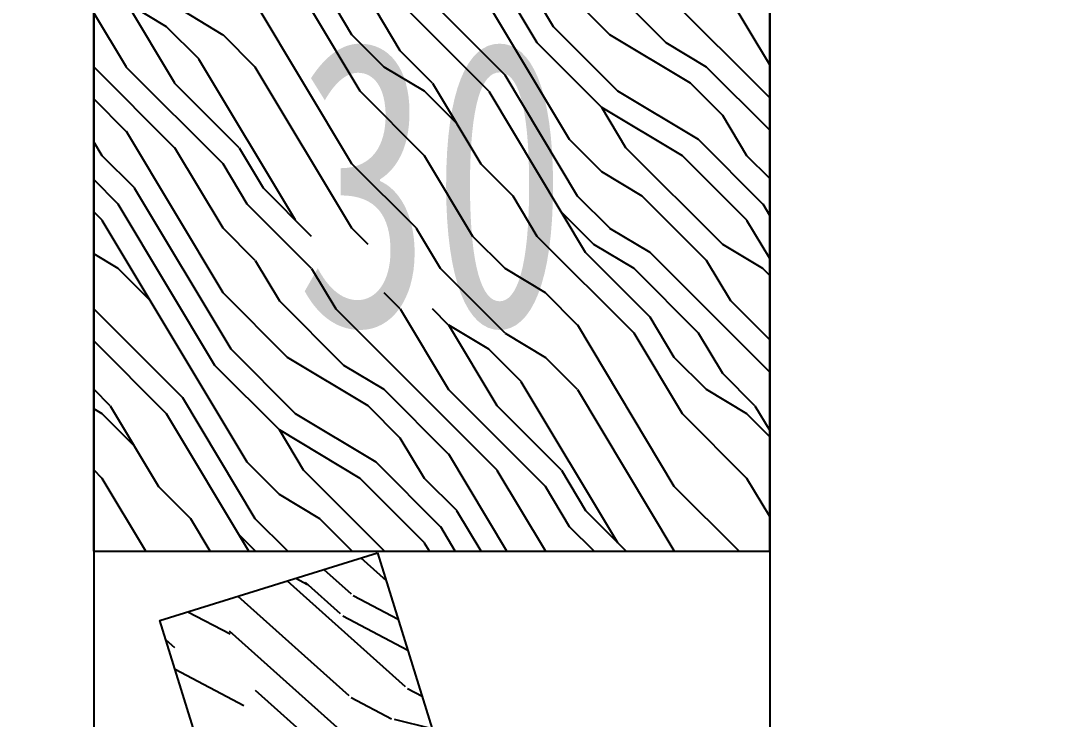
# Model space of a CAD drawing. Header units: millimetres. Extents: x 3104083 to 3173399, y -3165492 to -3044687.
# Drawn here: x 3125957.21 to 3126002.52, y -3063907.99 to -3063877.36 of the extents above; entities that cross this region are included whole.
import ezdxf

# ---------------------------------------------------------------- set-up
doc = ezdxf.new("R2010")
doc.units = ezdxf.units.MM
doc.header["$LTSCALE"] = 500
doc.header["$MEASUREMENT"] = 0
doc.header["$PDMODE"] = 2
doc.layers.get('0').update_dxf_attribs({"linetype": 'CONTINUOUS'})
doc.layers.get('DEFPOINTS').update_dxf_attribs({"linetype": 'CONTINUOUS'})
for name, color, linetype in [('0-bh(填充)', 251, 'CONTINUOUS'), ('P-门', 2, 'CONTINUOUS'), ('W-尺寸', 5, 'CONTINUOUS')]:
    doc.layers.add(name, color=color, linetype=linetype)
doc.layers.add('DEFPOINTS(视图框)', color=250, linetype='CONTINUOUS', plot=False)
doc.styles.add('DIM', font='SimSun.ttf', dxfattribs={"width": 0.7})
doc.dimstyles.new('00-5', dxfattribs={"dimscale": 5, "dimtxt": 2.5, "dimasz": 1, "dimexe": 1, "dimexo": 1, "dimgap": 1, "dimtad": 1, "dimdec": 0, "dimzin": 0, "dimdsep": 46, "dimtxsty": 'DIM', "dimblk": 'ARCHTICK', "dimcen": 0, "dimclrd": 5, "dimclre": 5, "dimclrt": 35, "dimadec": 0, "dimazin": 0, "dimtfac": 0.5, "dimtdec": 0, "dimtix": 1, "dimtmove": 2, "dimatfit": 2, "dimldrblk": 'A', "dimfxl": 0, "dimtolj": 1, "dimtzin": 0, "dimlwd": -1, "dimlwe": -1, "dimarcsym": 0})

# ---------------------------------------------------------------- blocks, each defined once
blk = doc.blocks.new('A$C67443EBE')
at = {"ltscale": 100}
h = blk.add_hatch(dxfattribs=at)
h.set_pattern_fill('FB木纹中SC300', color=251, scale=5, angle=48.12661321937571, style=0, pattern_type=2)
h.set_pattern_definition([(48.12661321937571, (0.05954225454479456, -2.181684749666601), (-14.89243332675551, 13.34973518868977), [4.000000000000001, -6.000000000000002, 2, -8.000000000000002]), (48.12661321937571, (9.032046053092927, 8.576761958189309), (-14.89243332675551, 13.34973518868977), [4.000000000000001, -16]), (48.12661321937571, (6.9524508677423, 7.755005385261029), (-14.89243332675551, 13.34973518868977), [2, -18]), (48.12661321937571, (-0.7622143188491464, -0.102089564781636), (-14.89243332675551, 13.34973518868977), [1, -14, 1, -4.000000000000001]), (48.12661321937571, (3.165571331046522, 5.777748858556151), (-14.89243332675551, 13.34973518868977), [4.000000000000001, -6.000000000000002, 1, -9.000000000000002]), (48.12661321937571, (-0.5441732993349433, 2.3883839068003), (-14.89243332675551, 13.34973518868977), [3.000000000000001, -17]), (48.12661321937571, (2.420949663966894, 6.445235618390143), (-14.89243332675551, 13.34973518868977), [6.000000000000002, -14]), (48.12661321937571, (-1.95628172531724, 2.311248999554664), (-14.89243332675551, 13.34973518868977), [4.000000000000001, -16]), (48.12661321937571, (3.011301517486572, 8.601965710055083), (-14.89243332675551, 13.34973518868977), [10, -10]), (48.12661321937571, (-1.738240705803037, 4.801722472067922), (-14.89243332675551, 13.34973518868977), [2, -6.000000000000002, 4.000000000000001, -8.000000000000002]), (48.12661321937571, (7.234263093210757, 15.56016918038949), (-14.89243332675551, 13.34973518868977), [4.000000000000001, -16]), (48.12661321937571, (4.192005221731961, 12.91542589431629), (-14.89243332675551, 13.34973518868977), [2, -18]), (48.12661321937571, (1.149747351184487, 10.2706826091744), (-14.89243332675551, 13.34973518868977), [2, -18]), (48.12661321937571, (-5.89743107650429, 3.158209325280041), (-14.89243332675551, 13.34973518868977), [4.000000000000001, -16]), (48.12661321937571, (0.4051256850361824, 10.93816936807707), (-14.89243332675551, 13.34973518868977), [4.000000000000001, -16]), (48.12661321937571, (-0.3394959815777838, 11.60565612791106), (-14.89243332675551, 13.34973518868977), [4.000000000000001, -4.000000000000001, 4.000000000000001, -8.000000000000002]), (48.12661321937571, (-3.754064685665071, 9.29465622222051), (-14.89243332675551, 13.34973518868977), [2, -10, 4.000000000000001, -4.000000000000001]), (48.12661321937571, (-1.45642848033458, 12.60688626673073), (-14.89243332675551, 13.34973518868977), [6.000000000000002, -14]), (48.12661321937571, (-2.201050147414207, 13.27437302609906), (-14.89243332675551, 13.34973518868977), [4.000000000000001, -16]), (48.12661321937571, (-7.913255055900663, 7.651143075432628), (-14.89243332675551, 13.34973518868977), [6.000000000000002, -8.000000000000002, 2, -4.000000000000001]), (48.12661321937571, (-8.657876722048968, 8.318629834800959), (-14.89243332675551, 13.34973518868977), [10, -10]), (48.12661321937571, (-1.020346442237496, 17.58783321036026), (-14.89243332675551, 13.34973518868977), [2, -18]), (48.12661321937571, (-5.39757783152163, 13.45384659199044), (-14.89243332675551, 13.34973518868977), [4.000000000000001, -16]), (48.12661321937571, (-8.439835703000426, 10.80910330684856), (-14.89243332675551, 13.34973518868977), [2, -8.000000000000002, 2, -8.000000000000002]), (48.12661321937571, (-10.1471200552769, 9.65360335353762), (-14.89243332675551, 13.34973518868977), [2, -6.000000000000002, 4.000000000000001, -8.000000000000002]), (48.12661321937571, (-7.849483850412071, 12.96583339804783), (-14.89243332675551, 13.34973518868977), [2, -10, 2, -6.000000000000002]), (48.12661321937571, (-5.551847645547241, 16.27806344395503), (-14.89243332675551, 13.34973518868977), [6.000000000000002, -14]), (48.12661321937571, (-11.63636338757351, 10.98857687227428), (-14.89243332675551, 13.34973518868977), [4.000000000000001, -16]), (48.12661321937571, (-5.333806626498699, 18.76853691600263), (-14.89243332675551, 13.34973518868977), [2, -18]), (48.12661321937571, (-3.036170422099531, 22.08076696097851), (-14.89243332675551, 13.34973518868977), [2, -18]), (62.16285668937571, (8.287424386944622, 9.244248717557639), (13.34973518885344, 14.89243332584232), [2.06, -80.40211052000001]), (62.16285668937571, (6.271600407548249, 13.73718246771023), (13.34973518885344, 14.89243332584232), [2.06, -80.40211052000001]), (62.16285668937571, (-3.998833107762039, 20.25778024783358), (13.34973518885344, 14.89243332584232), [2.06, -80.40211052000001]), (62.16285668937571, (-2.419091166928411, 10.78389955451712), (13.34973518885344, 14.89243332584232), [2.06, -80.40211052000001]), (62.16285668937571, (-1.983009127900004, 15.76484649814665), (13.34973518885344, 14.89243332584232), [2.06, -80.40211052000001]), (62.16285668937571, (0.4688968905247748, 16.2528596916236), (13.34973518885344, 14.89243332584232), [2.06, -80.40211052000001]), (62.16285668937571, (-8.812146536074579, 11.14284668629989), (13.34973518885344, 14.89243332584232), [2.06, -80.40211052000001]), (62.16285668937571, (-2.727630794513971, 16.43233325844631), (13.34973518885344, 14.89243332584232), [2.06, -80.40211052000001]), (62.16285668937571, (5.526978740468621, 14.40466922754422), (13.34973518885344, 14.89243332584232), [4.12, -78.34211052]), (62.16285668937571, (3.075072722975165, 13.91665603360161), (13.34973518885344, 14.89243332584232), [4.12, -78.34211052]), (62.16285668937571, (2.33045105682686, 14.5841427934356), (13.34973518885344, 14.89243332584232), [4.12, -78.34211052]), (214.0903697493757, (3.165571331046522, 5.777748858556151), (-13.34973518776417, -14.89243332681874), [2.059999999999999, -4.119999999999998, 2.059999999999999, -74.22211051999997]), (214.0903697493757, (-1.738240705803037, 4.801722472067922), (-13.34973518776417, -14.89243332681874), [2.059999999999999, -80.40211051999998]), (214.0903697493757, (-8.439835703000426, 10.80910330684856), (-13.34973518776417, -14.89243332681874), [4.119999999999998, -78.34211051999998]), (242.1628566893757, (9.032046053092927, 8.576761958189309), (-13.34973518885344, -14.89243332584232), [2.06, -80.40211052]), (34.09036974937565, (11.70199309149757, 11.55524862324819), (13.34973518776418, 14.89243332681874), [2.06, -80.40211052000001]), (34.09036974937565, (2.48472087085247, 11.75992594100535), (13.34973518776418, 14.89243332681874), [2.06, -80.40211052000001]), (34.09036974937565, (2.548492075875401, 17.07461626501754), (13.34973518776418, 14.89243332681874), [2.06, -80.40211052000001]), (34.09036974937565, (-3.90833449922502, 12.11887307325378), (13.34973518776418, 14.89243332681874), [2.06, -80.40211052000001]), (34.09036974937565, (-7.104862184263766, 12.29834663914517), (13.34973518776418, 14.89243332681874), [2.06, -80.40211052000001]), (34.09036974937565, (-6.514510330744088, 14.45507673174143), (13.34973518776418, 14.89243332681874), [2.06, -80.40211052000001]), (34.09036974937565, (-3.90833449922502, 12.11887307325378), (13.34973518776418, 14.89243332681874), [2.06, -80.40211052000001]), (34.09036974937565, (-2.137278941459954, 18.58906335011125), (13.34973518776418, 14.89243332681874), [8.24, -74.22211052]), (34.09036974937565, (-0.09472755854949355, 0.6425321013666689), (13.34973518776418, 14.89243332681874), [8.24, -74.22211052]), (34.09036974937565, (0.1233134604990482, 3.133005572948605), (13.34973518776418, 14.89243332681874), [8.24, -74.22211052]), (34.09036974937565, (0.7136653126217425, 5.289735665544868), (13.34973518776418, 14.89243332681874), [2.06, -4.12, 4.12, -72.16211052]), (34.09036974937565, (-0.4032671866007149, 6.290965804364532), (13.34973518776418, 14.89243332681874), [4.12, -4.12, 4.12, -70.10211052000001]), (34.09036974937565, (-3.227484038565308, 6.136695991270244), (13.34973518776418, 14.89243332681874), [8.24, -74.22211052]), (34.09036974937565, (-5.679390056990087, 5.648682796861976), (13.34973518776418, 14.89243332681874), [8.24, -74.22211052]), (34.09036974937565, (-6.424011723604053, 6.316169556695968), (13.34973518776418, 14.89243332681874), [8.24, -74.22211052]), (34.09036974937565, (-1.54692708933726, 20.74579344177619), (13.34973518776418, 14.89243332681874), [2.06, -80.40211052000001]), (34.09038074937572, (-1.70119690336287, 23.57001029327512), (13.34973232862199, 14.89243588978363), [4.120000000000001, -78.34211052000002]), (34.09038074937572, (-8.96641635010019, 13.96706353779882), (13.34973232862199, 14.89243588978363), [4.120000000000001, -78.34211052000002]), (34.09037074937574, (2.729489291552454, 0.7968019149266183), (13.34973492784217, 14.89243355981558), [8.24, -74.22211052]), (34.09037074937574, (0.3146270764991641, 19.07707654358819), (13.34973492784217, 14.89243355981558), [6.180000000000001, -76.28211052]), (34.09037074937574, (2.766533095389605, 19.56508973659948), (13.34973492784217, 14.89243355981558), [12.36, -70.10211052000001])])
h.paths.add_polyline_path([(40, 1.98795460164547e-05), (39.45457384223118, 9.985134315676987), (-0.4858839027583599, 7.803429686464369), (0.05954225454479456, -2.181684749666601)])
at = {"layer": 'DEFPOINTS(视图框)', "color": 1, "ltscale": 100}
blk.add_lwpolyline([(-0.4858839027583599, 7.803429686464369), (39.45457384223118, 9.985134315676987), (40, 1.98795460164547e-05), (0.05954225454479456, -2.181684749666601)], close=True, dxfattribs=at)
blk = doc.blocks.new('_ArchTick')
at = {"color": 0, "linetype": 'ByBlock', "const_width": 0.4}
blk.add_lwpolyline([(-0.5, -0.5), (0.5, 0.5)], dxfattribs=at)
blk = doc.blocks.new('*D1421')
at = {"layer": 'DEFPOINTS', "color": 0, "ltscale": 100}
for p in [(3125987.242144242, -3063840.615863737, 0.0002723564733360568), (3125985.005404834, -3063900.615863737, 0.0002723564733360568), (3126075.305880787, -3063900.615863737)]:
    blk.add_point(p, dxfattribs=at)
at = {"layer": 'W-尺寸', "color": 5, "ltscale": 100}
for p, q in [((3126055.305880787, -3063840.615863737), (3126080.305880787, -3063840.615863737)), ((3126075.305880787, -3063840.615863737), (3126075.305880787, -3063900.615863737)), ((3126055.305880787, -3063900.615863737), (3126080.305880787, -3063900.615863737))]:
    blk.add_line(p, q, dxfattribs=at)
at = {"layer": 'W-尺寸', "color": 5, "ltscale": 100, "xscale": 5, "yscale": 5, "zscale": 5}
for p, rotation in [((3126075.305880787, -3063840.615863737), 90), ((3126075.305880787, -3063900.615863737), 270)]:
    blk.add_blockref('_ArchTick', p, dxfattribs=dict(at, rotation=rotation))
at = {"layer": 'W-尺寸', "color": 35, "ltscale": 100, "insert": (3126064.055880788, -3063870.615863737), "char_height": 12.5, "attachment_point": 5, "rotation": 90, "style": 'DIM'}
blk.add_mtext('\\A1;60', dxfattribs=at)
blk = doc.blocks.new('A')
for p, q in [((-1.435067392276323, 1.147654099946521), (-1.089590771724033, 1.437450103912851)), ((-1.089590771724033, 1.437450103912851), (0, 0)), ((-1.435067392276323, 1.147654099946521), (-0.3688396396728422, 0)), ((-0.3688396396728422, 3.638e-12), (-2.127066897330223, 0)), ((-1.435067392276323, -1.147654099946521), (-0.3688396396728422, 0)), ((-1.089590771724033, -1.437450103912851), (0, 0)), ((-1.435067392276323, -1.147654099946521), (-1.089590771724033, -1.437450103912851))]:
    blk.add_line(p, q)
for points in [[(-1.435067392276323, 1.147654099946521), (-1.089590771724033, 1.437450103912851), (-0.3688396396728422, 0), (0, 0)], [(-1.435067392276323, -1.147654099946521), (-1.089590771724033, -1.437450103912851), (-0.3688396396728422, 0), (0, 0)]]:
    blk.add_solid(points)
blk = doc.blocks.new('*D1424')
at = {"layer": 'DEFPOINTS', "color": 0, "ltscale": 100}
for p in [(3125960.421345838, -3063870.615863737, 0.0002723564733360568), (3125990.075975433, -3063870.615863737, 0.0002723564733360568), (3125990.075975433, -3063871.598207369)]:
    blk.add_point(p, dxfattribs=at)
at = {"layer": 'W-尺寸', "color": 5, "ltscale": 100}
for p, q in [((3125960.421345838, -3063871.598207374), (3125960.421345838, -3063876.598207369)), ((3125960.421345838, -3063871.598207369), (3125990.075975433, -3063871.598207369)), ((3125990.075975433, -3063871.598207374), (3125990.075975433, -3063876.598207369))]:
    blk.add_line(p, q, dxfattribs=at)
at = {"layer": 'W-尺寸', "color": 5, "ltscale": 100, "xscale": 5, "yscale": 5, "zscale": 5, "rotation": 180}
blk.add_blockref('_ArchTick', (3125960.421345838, -3063871.598207369), dxfattribs=at)
at = {"layer": 'W-尺寸', "color": 5, "ltscale": 100, "xscale": 5, "yscale": 5, "zscale": 5}
blk.add_blockref('_ArchTick', (3125990.075975433, -3063871.598207369), dxfattribs=at)
at = {"layer": 'W-尺寸', "color": 35, "ltscale": 100, "insert": (3125975.248660636, -3063884.565660131), "char_height": 12.5, "attachment_point": 5, "style": 'DIM'}
blk.add_mtext('\\A1;30', dxfattribs=at)

msp = doc.modelspace()

# ---------------------------------------------------------------- hatches: boundary and pattern name
at = {"layer": '0-bh(填充)', "ltscale": 100}
h = msp.add_hatch(dxfattribs=at)
h.set_pattern_fill('FB木纹中SC300', color=251, scale=5, angle=135, style=0, pattern_type=2)
h.set_pattern_definition([(135, (3125960.421345838, -3063900.615863737), (-14.14213562373095, -14.14213562373095), [4, -6, 2, -8]), (135, (3125950.168297511, -3063891.069922191), (-14.14213562373095, -14.14213562373095), [4, -16]), (135, (3125950.875404292, -3063893.191242535), (-14.14213562373095, -14.14213562373095), [2, -18]), (135, (3125958.300025494, -3063901.322970518), (-14.14213562373095, -14.14213562373095), [1, -14, 1, -4]), (135, (3125952.643171245, -3063897.080329831), (-14.14213562373095, -14.14213562373095), [4, -6, 1, -9]), (135, (3125955.82515176, -3063900.969417128), (-14.14213562373095, -14.14213562373095), [3, -17]), (135, (3125951.936064464, -3063897.787436612), (-14.14213562373095, -14.14213562373095), [6, -14]), (135, (3125955.82515176, -3063902.38363069), (-14.14213562373095, -14.14213562373095), [4, -16]), (135, (3125949.81474412, -3063897.080329831), (-14.14213562373095, -14.14213562373095), [10, -10]), (135, (3125953.350278026, -3063902.0300773), (-14.14213562373095, -14.14213562373095), [2, -6, 4, -8]), (135, (3125943.097229699, -3063892.484135753), (-14.14213562373095, -14.14213562373095), [4, -16]), (135, (3125945.572103433, -3063895.666116269), (-14.14213562373095, -14.14213562373095), [2, -18]), (135, (3125948.046977167, -3063898.848096784), (-14.14213562373095, -14.14213562373095), [2, -18]), (135, (3125954.764491588, -3063906.272717987), (-14.14213562373095, -14.14213562373095), [4, -16]), (135, (3125947.339870386, -3063899.555203565), (-14.14213562373095, -14.14213562373095), [4, -16]), (135, (3125946.632763605, -3063900.262310347), (-14.14213562373095, -14.14213562373095), [4, -4, 4, -8]), (135, (3125948.754083948, -3063903.797844253), (-14.14213562373095, -14.14213562373095), [2, -10, 4, -4]), (135, (3125945.572103433, -3063901.322970518), (-14.14213562373095, -14.14213562373095), [6, -14]), (135, (3125944.864996652, -3063902.0300773), (-14.14213562373095, -14.14213562373095), [4, -16]), (135, (3125950.168297511, -3063908.04048494), (-14.14213562373095, -14.14213562373095), [6, -8, 2, -4]), (135, (3125949.461190729, -3063908.747591721), (-14.14213562373095, -14.14213562373095), [10, -10]), (135, (3125940.622355965, -3063900.615863737), (-14.14213562373095, -14.14213562373095), [2, -18]), (135, (3125944.511443261, -3063905.212057815), (-14.14213562373095, -14.14213562373095), [4, -16]), (135, (3125946.986316995, -3063908.39403833), (-14.14213562373095, -14.14213562373095), [2, -8, 2, -8]), (135, (3125948.046977167, -3063910.161805283), (-14.14213562373095, -14.14213562373095), [2, -6, 4, -8]), (135, (3125944.864996652, -3063907.686931549), (-14.14213562373095, -14.14213562373095), [2, -10, 2, -6]), (135, (3125941.683016136, -3063905.212057815), (-14.14213562373095, -14.14213562373095), [6, -14]), (135, (3125946.632763605, -3063911.576018846), (-14.14213562373095, -14.14213562373095), [4, -16]), (135, (3125939.208142402, -3063904.858504424), (-14.14213562373095, -14.14213562373095), [2, -18]), (135, (3125936.026161887, -3063902.38363069), (-14.14213562373095, -14.14213562373095), [2, -18]), (149.03624347, (3125949.461190729, -3063891.777028972), (-14.14213562281019, 14.14213562384457), [2.06, -80.40211052000001]), (149.03624347, (3125944.864996652, -3063893.544795925), (-14.14213562281019, 14.14213562384457), [2.06, -80.40211052000001]), (149.03624347, (3125937.79392884, -3063903.444290862), (-14.14213562281019, 14.14213562384457), [2.06, -80.40211052000001]), (149.03624347, (3125947.339870386, -3063902.38363069), (-14.14213562281019, 14.14213562384457), [2.06, -80.40211052000001]), (149.03624347, (3125942.390122917, -3063901.676523909), (-14.14213562281019, 14.14213562384457), [2.06, -80.40211052000001]), (149.03624347, (3125942.036569527, -3063899.201650175), (-14.14213562281019, 14.14213562384457), [2.06, -80.40211052000001]), (149.03624347, (3125946.632763605, -3063908.747591721), (-14.14213562281019, 14.14213562384457), [2.06, -80.40211052000001]), (149.03624347, (3125941.683016136, -3063902.38363069), (-14.14213562281019, 14.14213562384457), [2.06, -80.40211052000001]), (149.03624347, (3125944.15788987, -3063894.251902706), (-14.14213562281019, 14.14213562384457), [4.12, -78.34211052]), (149.03624347, (3125944.511443261, -3063896.726776441), (-14.14213562281019, 14.14213562384457), [4.12, -78.34211052]), (149.03624347, (3125943.80433648, -3063897.433883222), (-14.14213562281019, 14.14213562384457), [4.12, -78.34211052]), (300.96375653, (3125952.643171245, -3063897.080329831), (14.14213562384457, -14.14213562281019), [2.06, -4.12, 2.06, -74.22211052]), (300.96375653, (3125953.350278026, -3063902.0300773), (14.14213562384457, -14.14213562281019), [2.06, -80.40211052000001]), (300.96375653, (3125946.986316995, -3063908.39403833), (14.14213562384457, -14.14213562281019), [4.12, -78.34211052]), (329.03624347, (3125950.168297511, -3063891.069922191), (14.14213562281019, -14.14213562384457), [2.06, -80.40211052000001]), (120.96375653, (3125947.339870386, -3063888.241495066), (-14.14213562384457, 14.14213562281019), [2.06, -80.40211052000001]), (120.96375653, (3125946.632763605, -3063897.433883222), (-14.14213562384457, 14.14213562281019), [2.06, -80.40211052000001]), (120.96375653, (3125941.329462746, -3063897.080329831), (-14.14213562384457, 14.14213562281019), [2.06, -80.40211052000001]), (120.96375653, (3125945.925656823, -3063903.797844253), (-14.14213562384457, 14.14213562281019), [2.06, -80.40211052000001]), (120.96375653, (3125945.572103433, -3063906.979824768), (-14.14213562384457, 14.14213562281019), [2.06, -80.40211052000001]), (120.96375653, (3125943.450783089, -3063906.272717987), (-14.14213562384457, 14.14213562281019), [2.06, -80.40211052000001]), (120.96375653, (3125945.925656823, -3063903.797844253), (-14.14213562384457, 14.14213562281019), [2.06, -80.40211052000001]), (120.96375653, (3125939.561695793, -3063901.676523909), (-14.14213562384457, 14.14213562281019), [8.24, -74.22211052]), (120.96375653, (3125957.592918713, -3063900.615863737), (-14.14213562384457, 14.14213562281019), [8.24, -74.22211052]), (120.96375653, (3125955.118044979, -3063900.262310347), (-14.14213562384457, 14.14213562281019), [8.24, -74.22211052]), (120.96375653, (3125952.996724635, -3063899.555203565), (-14.14213562384457, 14.14213562281019), [2.06, -4.12, 4.12, -72.16211052]), (120.96375653, (3125951.936064464, -3063900.615863737), (-14.14213562384457, 14.14213562281019), [4.12, -4.12, 4.12, -70.10211052000001]), (120.96375653, (3125951.936064464, -3063903.444290862), (-14.14213562384457, 14.14213562281019), [8.24, -74.22211052]), (120.96375653, (3125952.289617854, -3063905.919164596), (-14.14213562384457, 14.14213562281019), [8.24, -74.22211052]), (120.96375653, (3125951.582511073, -3063906.626271377), (-14.14213562384457, 14.14213562281019), [8.24, -74.22211052]), (120.96375653, (3125937.440375449, -3063900.969417128), (-14.14213562384457, 14.14213562281019), [2.06, -80.40211052000001]), (120.96376753, (3125934.611948324, -3063900.969417128), (-14.14213833893944, 14.1421329077148), [4.12, -78.34211052]), (120.96376753, (3125943.80433648, -3063908.747591721), (-14.14213833893944, 14.1421329077148), [4.12, -78.34211052]), (120.96375753, (3125957.592918713, -3063897.787436612), (-14.1421358706714, 14.14213537598335), [8.24, -74.22211052]), (120.96375753, (3125939.208142402, -3063899.201650175), (-14.1421358706714, 14.14213537598335), [6.18, -76.28211052]), (120.96375753, (3125938.854589012, -3063896.726776441), (-14.1421358706714, 14.14213537598335), [12.36, -70.10211052000001])])
h.paths.add_polyline_path([(3125990.075975433, -3063840.615863737), (3125960.421345838, -3063840.615863737), (3125960.421345838, -3063900.615863737), (3125990.075975433, -3063900.615863737)])

# ---------------------------------------------------------------- linework, layer by layer
at = {"color": 146, "ltscale": 100, "elevation": 0.0002723564733360568}
for points in [[(3125960.421345838, -3063900.615863737), (3125960.421345838, -3066178.715522224)], [(3125990.075975433, -3063900.615863737), (3125990.075975433, -3066178.715522224)]]:
    msp.add_lwpolyline(points, dxfattribs=at)
at = {"layer": 'P-门', "elevation": 0.0002723564733360568}
msp.add_lwpolyline([(3125990.075975433, -3063840.615863737), (3125960.421345838, -3063840.615863737), (3125960.421345838, -3063900.615863737), (3125990.075975433, -3063900.615863737)], close=True, dxfattribs=at)
for points in [[(3125960.421345838, -3063900.615863737), (3125960.421345838, -3063840.615863737), (3125990.075975433, -3063840.615863737)], [(3125990.075975433, -3063840.615863737), (3125990.075975433, -3063900.615863737)]]:
    msp.add_lwpolyline(points, dxfattribs=at)

# ---------------------------------------------------------------- block references
at = {"layer": 'DEFPOINTS(视图框)', "color": 251, "ltscale": 100, "rotation": 284.1378642697256}
msp.add_blockref('A$C67443EBE', (3125965.42132656, -3063903.058427637, 0.0002723564733360568), dxfattribs=at)

# ---------------------------------------------------------------- dimensions: what is measured, and where the dimension line sits
at = {"layer": 'W-尺寸', "color": 251, "ltscale": 100}
dim = msp.add_linear_dim(base=(3126075.305880787, -3063900.615863737), p1=(3125987.242144242, -3063840.615863737, 0.0002723564733360568), p2=(3125985.005404834, -3063900.615863737, 0.0002723564733360568), angle=90, dimstyle='00-5', dxfattribs=at)
dim.commit()
dim.dimension.update_dxf_attribs({"geometry": '*D1421', "text_midpoint": (3126064.055880788, -3063870.615863737)})
dim = msp.add_linear_dim(base=(3125990.075975433, -3063871.598207369), p1=(3125960.421345838, -3063870.615863737, 0.0002723564733360568), p2=(3125990.075975433, -3063870.615863737, 0.0002723564733360568), dimstyle='00-5', dxfattribs=at)
dim.commit()
dim.dimension.update_dxf_attribs({"geometry": '*D1424', "text_midpoint": (3125975.248660636, -3063884.565660131), "dimtype": 160})

doc.saveas('drawing.dxf')
